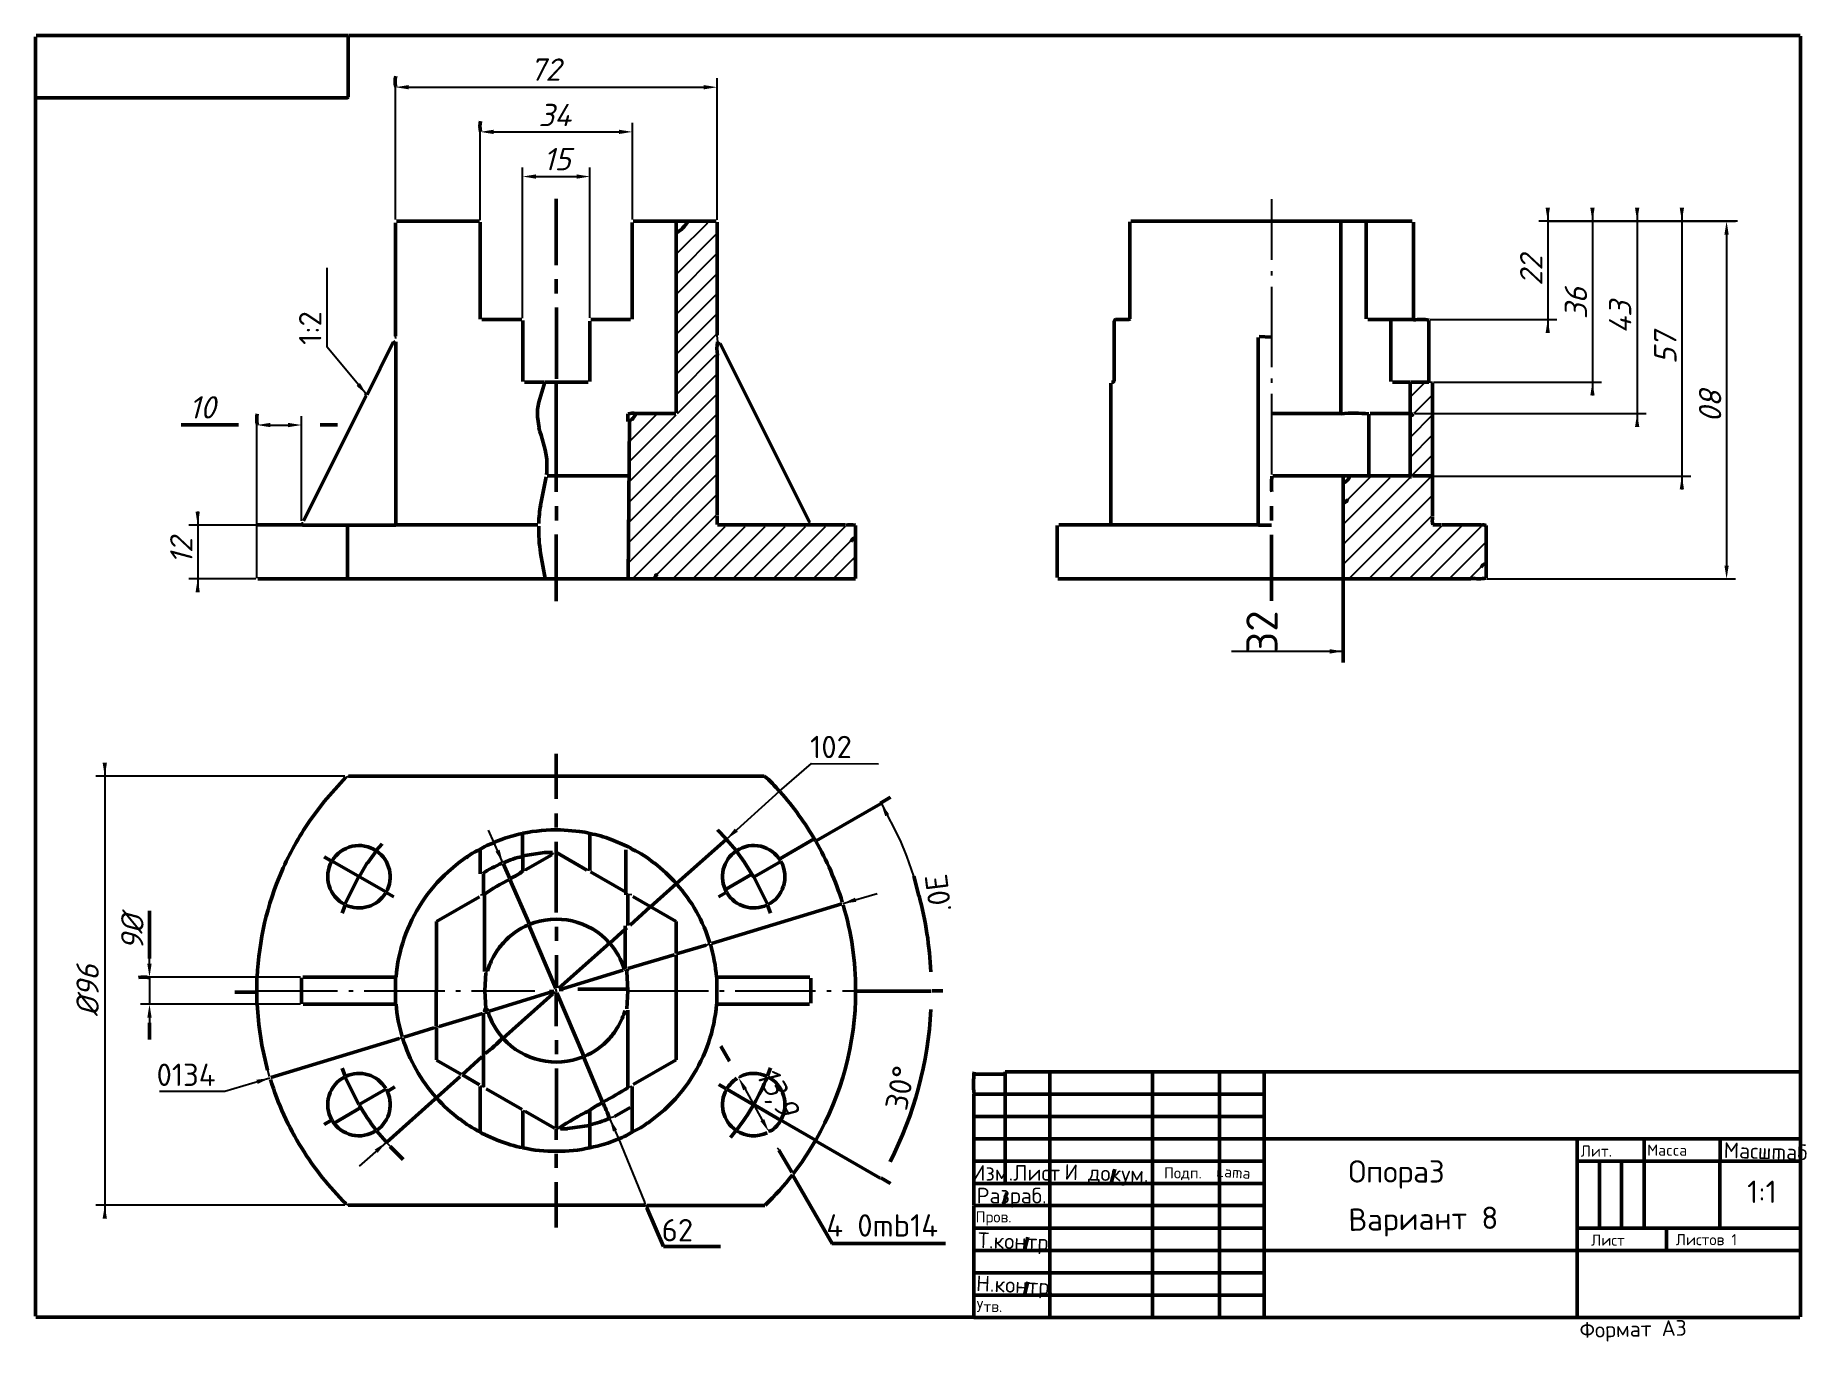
# Model space of a CAD drawing. Header units: millimetres. Extents: x 20 to 416, y 0 to 292.
import ezdxf

# ---------------------------------------------------------------- set-up
doc = ezdxf.new("R2010")
doc.units = ezdxf.units.MM
doc.linetypes.add('CENTER', pattern=[24, 18, -2.5, 1, -2.5])
for name, color, linetype, lineweight in [('AXIS', 1, 'CENTER', 25), ('DIMS', 4, 'Continuous', 25), ('MAIN', 7, 'Continuous', 50), ('TEXT', 7, 'Continuous', 25), ('THIN', 3, 'Continuous', 25)]:
    doc.layers.add(name, color=color, linetype=linetype, lineweight=lineweight)
doc.styles.add('ESKD', font='isocpeur.ttf', dxfattribs={"oblique": 15})
doc.dimstyles.new('ESKD', dxfattribs={"dimtxt": 5, "dimasz": 3, "dimexe": 2, "dimexo": 0, "dimgap": 1, "dimtad": 1, "dimtxsty": 'ESKD', "dimcen": 2.5, "dimclrd": 256, "dimclre": 256, "dimclrt": 256, "dimadec": 0, "dimazin": 3, "dimtfac": 1, "dimtmove": 0, "dimatfit": 3, "dimlwd": 25, "dimlwe": 25})

# ---------------------------------------------------------------- blocks, each defined once
blk = doc.blocks.new('_CLOSEDFILLED')
at = {"color": 0, "linetype": 'BYBLOCK'}
blk.add_solid([(-1, 0.16), (0, 0), (-1, -0.16)], dxfattribs=at)
blk = doc.blocks.new('*D4')
at = {"lineweight": 25}
for p, q in [((177.34, 58.71), (179.09, 59.69)), ((178.81, 56.1), (182.66, 49.2)), ((184.13, 46.58), (185.87, 47.56))]:
    blk.add_line(p, q, dxfattribs=at)
at = {"layer": 'Defpoints'}
for p in [(177.34, 58.71), (177.34, 58.71), (184.13, 46.58)]:
    blk.add_point(p, dxfattribs=at)
at = {"layer": 'DIMS', "xscale": 3, "yscale": 3}
for p, rotation in [((177.34, 58.71), 119.22953987671815), ((184.13, 46.58), -60.77046012328185)]:
    blk.add_blockref('_CLOSEDFILLED', p, dxfattribs=dict(at, rotation=rotation))
at = {"layer": 'DIMS', "insert": (185.53, 55.33), "char_height": 5, "attachment_point": 5, "rotation": 299.2295, "style": 'ESKD'}
blk.add_mtext('13,9', dxfattribs=at)

msp = doc.modelspace()

# ---------------------------------------------------------------- hatches: boundary and pattern name
at = {"layer": 'THIN'}
h = msp.add_hatch(dxfattribs=at)
h.set_pattern_fill('ANSI31', scale=0.999978)
h.set_pattern_definition([(45, (-1.6315, 1.6315), (-2.245014, 2.245014), [])])
h.paths.add_polyline_path([(166.045, 250.079), (163.704, 247.738), (163.704, 207.349), (163.406, 207.051), (154.511, 207.094), (152.851, 205.477), (152.851, 170.663), (158.342, 170.663), (158.597, 170.876), (158.639, 170.663), (203.242, 170.663), (203.285, 179.388), (203.072, 179.43), (203.285, 179.643), (203.285, 182.111), (174.344, 182.069), (172.557, 182.111), (172.301, 182.324), (172.301, 250.036)])
h = msp.add_hatch(dxfattribs=at)
h.set_pattern_fill('ANSI31', scale=0.999978)
h.set_pattern_definition([(45, (-0.0556, 0.0556), (-2.245014, 2.245014), [])])
h.paths.add_polyline_path([(328.497, 207.307), (327.943, 206.796), (327.901, 193.262), (327.688, 193.049), (314.239, 193.092), (312.92, 191.73), (312.92, 187.516), (313.132, 187.474), (312.92, 187.261), (312.92, 170.705), (344.372, 170.663), (344.372, 173.642), (344.159, 173.685), (344.372, 173.94), (344.372, 182.111), (332.582, 182.111), (332.37, 182.367), (332.37, 192.879), (332.582, 193.092), (332.582, 193.475), (332.37, 193.602), (332.37, 207.264)])
h.paths.add_polyline_path([(332.37, 214.074), (327.943, 214.074), (327.986, 207.434), (332.37, 207.477)])

# ---------------------------------------------------------------- linework, layer by layer
at = {"layer": 'AXIS'}
for p, q in [((296.652, 193.73), (296.652, 255.356)), ((69.604, 78.165), (131.784, 78.165)), ((152.596, 78.162), (203.498, 78.162))]:
    msp.add_line(p, q, dxfattribs=at)
at = {"layer": 'MAIN'}
for p, q in [((20, 277.998), (20, 291.66)), ((20.192, 291.991), (89.947, 291.991)), ((89.99, 278.211), (89.99, 291.957)), ((414.894, 291.983), (90.033, 291.983)), ((414.979, 5.192), (414.979, 291.83)), ((20, 5.319), (20, 277.998)), ((20.021, 277.998), (89.607, 277.998)), ((136.551, 240.546), (136.551, 255.399)), ((100.547, 224.671), (100.547, 250.036)), ((100.8, 250.399), (119.356, 250.399)), ((119.527, 228.501), (119.527, 250.207)), ((153.541, 228.501), (153.541, 250.079)), ((153.745, 250.399), (172.344, 250.399)), ((163.406, 207.519), (163.406, 250.356)), ((172.555, 224.926), (172.555, 250.164)), ((264.929, 228.586), (264.929, 250.249)), ((265.167, 250.399), (328.114, 250.399)), ((312.154, 207.42), (312.154, 250.356)), ((317.827, 228.544), (317.827, 250.356)), ((328.369, 228.432), (328.369, 250.207)), ((136.551, 234.247), (136.551, 237.396)), ((136.572, 215.138), (136.572, 231.055)), ((119.91, 228.389), (128.847, 228.389)), ((129.042, 214.542), (129.042, 228.161)), ((144.056, 214.499), (144.056, 228.033)), ((144.297, 228.389), (153.149, 228.389)), ((261.422, 214.584), (261.422, 228.033)), ((261.72, 228.389), (264.486, 228.389)), ((318.197, 228.389), (328.326, 228.389)), ((323.313, 214.542), (323.313, 228.347)), ((331.859, 214.454), (331.859, 228.203)), ((94.246, 211.563), (100.043, 223.309)), ((100.673, 182.448), (100.673, 223.437)), ((193.232, 183.048), (173.229, 223.054)), ((293.64, 182.448), (293.64, 224.373)), ((296.491, 224.416), (293.853, 224.586)), ((172.555, 184.495), (172.555, 220.33)), ((133.955, 214.411), (129.443, 214.411)), ((132.627, 209.903), (133.997, 214.369)), ((134.04, 214.411), (143.701, 214.411)), ((136.551, 189.815), (136.551, 214.369)), ((260.656, 182.448), (260.656, 214.116)), ((327.603, 214.411), (323.687, 214.411)), ((327.645, 193.517), (327.645, 214.369)), ((327.688, 214.411), (331.816, 214.411)), ((332.625, 184.282), (332.625, 214.244)), ((80.022, 183.303), (94.033, 211.307)), ((132.712, 204.157), (132.337, 206.626)), ((152.587, 205.604), (152.587, 207.299)), ((154.426, 207.378), (163.278, 207.378)), ((296.704, 207.357), (312.111, 207.357)), ((318.41, 193.418), (318.41, 207.221)), ((327.603, 207.378), (318.665, 207.378)), ((52.58, 204.796), (65.433, 204.796)), ((87.607, 204.796), (83.733, 204.796)), ((152.666, 170.404), (152.962, 205.516)), ((133.061, 186.878), (134.287, 193.177)), ((134.55, 193.375), (152.511, 193.375)), ((296.875, 193.375), (327.518, 193.375)), ((312.627, 151.596), (312.627, 193.333)), ((332.37, 193.375), (328.156, 193.375)), ((136.572, 183.388), (136.572, 186.623)), ((296.64, 183.431), (296.64, 186.623)), ((69.689, 182.405), (79.69, 182.405)), ((89.82, 182.384), (79.776, 182.384)), ((89.82, 182.384), (100.63, 182.384)), ((89.82, 170.404), (89.82, 182.363)), ((100.715, 182.405), (132.465, 182.405)), ((172.584, 182.494), (172.584, 184.41)), ((174.218, 182.448), (172.615, 182.448)), ((174.302, 182.405), (201.157, 182.405)), ((248.994, 182.405), (293.597, 182.405)), ((296.619, 182.384), (293.682, 182.384)), ((334.541, 182.431), (332.718, 182.431)), ((334.625, 182.405), (343.52, 182.405)), ((136.551, 165.385), (136.551, 180.239)), ((203.528, 179.558), (203.528, 182.316)), ((203.54, 175.046), (203.54, 179.473)), ((248.684, 170.663), (248.684, 182.282)), ((296.599, 170.405), (296.599, 180.196)), ((344.623, 178.324), (344.623, 182.282)), ((134.082, 170.404), (133.018, 176.11)), ((203.515, 170.413), (203.515, 174.962)), ((344.627, 170.535), (344.627, 178.238)), ((69.774, 170.359), (198.859, 170.359)), ((198.944, 170.387), (203.489, 170.387)), ((296.577, 170.366), (248.824, 170.366)), ((296.64, 165.428), (296.64, 170.365)), ((296.662, 170.359), (341.222, 170.359)), ((136.551, 121.081), (136.551, 131.168)), ((84.627, 120.485), (89.479, 125.933)), ((90.033, 126.157), (183.069, 126.157)), ((81.333, 116.102), (84.627, 120.485)), ((194.685, 111.68), (209.118, 120.013)), ((209.106, 120.149), (211.369, 121.456)), ((136.551, 114.655), (136.551, 117.847)), ((96.289, 109.505), (97.566, 111.037)), ((129.033, 108.356), (129.033, 113.25)), ((136.551, 95.673), (136.551, 111.505)), ((141.786, 113.803), (137.487, 114.186)), ((144.068, 105.078), (144.068, 113.293)), ((152.383, 110.518), (148.808, 112.033)), ((163.48, 102.155), (174.543, 112.031)), ((174.6, 112.185), (172.641, 114.145)), ((176.813, 109.547), (174.685, 112.016)), ((186.577, 107.708), (194.245, 112.135)), ((86.255, 107.181), (84.618, 108.126)), ((98.439, 100.254), (86.429, 107.188)), ((94.314, 106.738), (96.246, 109.42)), ((114.632, 106.704), (116.335, 107.947)), ((119.505, 104.355), (119.505, 109.633)), ((129.054, 105.079), (129.054, 108.101)), ((129.076, 108.313), (133.912, 109.079)), ((129.701, 105.193), (135.569, 108.581)), ((133.911, 109.122), (135.743, 109.122)), ((143.379, 105.174), (136.617, 109.078)), ((152.111, 99.6), (152.111, 109.687)), ((178.617, 107.036), (176.855, 109.42)), ((180.728, 103.674), (178.617, 107.036)), ((180.807, 103.611), (186.788, 107.064)), ((89.267, 97.503), (92.331, 103.589)), ((92.473, 103.682), (94.257, 106.773)), ((112.334, 104.781), (114.632, 106.704)), ((120.293, 99.588), (120.293, 104.27)), ((126.166, 103.249), (124.676, 106.611)), ((130.535, 93.083), (126.194, 103.085)), ((152.13, 100.179), (144.21, 104.752)), ((174.42, 100.843), (180.317, 104.248)), ((183.835, 97.503), (180.771, 103.632)), ((217.72, 99.406), (216.539, 103.814)), ((100.213, 99.177), (98.494, 100.17)), ((109.757, 93.655), (119.371, 99.206)), ((120.527, 82.48), (120.527, 99.716)), ((152.575, 92.779), (152.575, 99.674)), ((163.373, 93.647), (153.687, 99.239)), ((157.746, 96.992), (163.406, 102.1)), ((172.889, 99.177), (174.608, 100.17)), ((45.493, 85.331), (45.493, 96.014)), ((88.628, 95.545), (89.352, 97.333)), ((153.064, 92.864), (157.533, 96.95)), ((171.324, 88.755), (200.435, 97.625)), ((184.516, 95.503), (183.792, 97.29)), ((109.734, 78.224), (109.734, 93.63)), ((136.423, 78.649), (130.38, 92.864)), ((136.572, 89.332), (136.572, 92.481)), ((148.553, 88.821), (152, 91.928)), ((151.97, 83.166), (151.97, 92.699)), ((163.385, 86.48), (163.385, 93.63)), ((137.144, 78.695), (148.465, 88.824)), ((163.449, 86.438), (170.131, 88.378)), ((136.596, 78.819), (136.596, 86.14)), ((152.596, 83.118), (162.938, 86.199)), ((163.406, 78.224), (163.406, 86.182)), ((69.58, 78.223), (69.58, 81.155)), ((79.566, 75.249), (79.566, 81.033)), ((79.818, 81.198), (100.63, 81.198)), ((100.609, 78.222), (100.609, 81.157)), ((120.548, 78.224), (120.761, 82.182)), ((137.219, 78.35), (151.562, 82.742)), ((152.553, 78.224), (152.341, 82.48)), ((172.512, 81.198), (193.326, 81.198)), ((172.512, 78.223), (172.512, 81.156)), ((193.539, 75.372), (193.539, 80.99)), ((64.627, 77.799), (69.522, 77.799)), ((69.58, 75.164), (69.58, 78.139)), ((100.609, 75.163), (100.609, 78.14)), ((109.695, 70.137), (109.695, 78.139)), ((120.761, 74.18), (120.548, 78.139)), ((121.57, 73.61), (135.997, 78.053)), ((124.69, 67.526), (135.798, 77.443)), ((136.548, 70.223), (136.548, 77.713)), ((142.722, 63.498), (136.678, 77.713)), ((141.357, 78.493), (152.508, 78.493)), ((152.341, 74.095), (152.553, 78.139)), ((163.385, 62.689), (163.385, 78.139)), ((172.512, 75.164), (172.512, 78.139)), ((220.436, 78.055), (203.583, 78.055)), ((223.033, 78.16), (220.649, 78.16)), ((69.987, 70.563), (69.646, 75.117)), ((79.946, 75.122), (100.63, 75.122)), ((110.347, 70.121), (120.05, 73.092)), ((120.293, 56.646), (120.293, 73.116)), ((152.575, 56.603), (152.575, 73.797)), ((172.512, 75.122), (193.198, 75.122)), ((45.493, 67.201), (45.493, 70.989)), ((70.668, 65.966), (69.987, 70.563)), ((72.717, 58.712), (101.393, 67.449)), ((102.462, 67.774), (109.143, 69.81)), ((109.729, 62.689), (109.729, 69.797)), ((71.97, 60.349), (70.668, 65.966)), ((136.572, 63.923), (136.572, 67.073)), ((175.323, 62.392), (173.407, 65.711)), ((89.352, 59.029), (88.628, 60.817)), ((115.339, 59.413), (109.738, 62.646)), ((115.569, 59.37), (119.91, 63.328)), ((136.612, 47.368), (136.612, 60.732)), ((146.92, 53.241), (142.675, 63.326)), ((153.776, 57.126), (163.376, 62.669)), ((183.792, 59.072), (184.516, 60.859)), ((236.993, 35.068), (236.993, 59.966)), ((237.035, 60.008), (414.936, 60.008)), ((246.994, 5.064), (246.994, 59.966)), ((269.977, 35.068), (269.977, 59.966)), ((285, 5.064), (285, 59.966)), ((295.002, 5.064), (295.002, 59.966)), ((92.373, 52.688), (89.267, 58.859)), ((92.442, 52.716), (98.391, 56.15)), ((98.64, 44.244), (115.04, 58.917)), ((98.827, 55.701), (100.466, 56.646)), ((119.368, 57.108), (115.557, 59.308)), ((119.527, 46.73), (119.527, 56.731)), ((128.932, 51.563), (120.847, 56.23)), ((153.554, 52.05), (153.554, 56.731)), ((174.613, 56.159), (172.926, 57.133)), ((180.477, 52.791), (174.698, 56.127)), ((230.101, 59.449), (236.953, 59.449)), ((86.826, 48.54), (92.793, 51.985)), ((149.558, 49.969), (153.081, 52.003)), ((153.575, 46.687), (153.575, 51.964)), ((186.718, 49.211), (181.022, 52.5)), ((229.975, 45.07), (229.975, 54.986)), ((230.013, 55.029), (294.959, 55.029)), ((84.58, 48.184), (86.249, 49.148)), ((129.054, 43.112), (129.054, 51.241)), ((136.124, 47.409), (129.697, 51.12)), ((139.104, 47.283), (144.026, 48.006)), ((144.09, 48.219), (144.09, 51.241)), ((144.09, 43.069), (144.09, 47.964)), ((157.022, 48.543), (160.767, 51.496)), ((194.546, 44.693), (186.828, 49.149)), ((230.013, 50.007), (294.959, 50.007)), ((98.459, 44.304), (96.331, 46.815)), ((123.74, 44.542), (120.633, 45.887)), ((136.551, 44.814), (136.551, 47.24)), ((137.486, 47.24), (139.105, 47.24)), ((175.536, 45.325), (176.77, 46.815)), ((209.059, 36.163), (194.576, 44.525)), ((229.991, 40.005), (229.991, 44.985)), ((230.013, 45.015), (294.959, 45.015)), ((365.013, 45.006), (295.044, 45.006)), ((364.999, 25.024), (364.999, 44.985)), ((365.013, 45.015), (397.018, 45.015)), ((379.994, 25.067), (379.994, 44.985)), ((396.997, 40.048), (396.997, 44.985)), ((397.018, 45.006), (414.936, 45.006)), ((102.269, 40.409), (99.417, 43.261)), ((136.551, 38.473), (136.551, 41.665)), ((189.241, 37.556), (186.388, 42.497)), ((229.975, 35.026), (229.975, 40.005)), ((230.013, 40.005), (294.959, 40.005)), ((365.013, 40.005), (414.936, 40.005)), ((369.993, 25.067), (369.993, 39.963)), ((374.972, 25.067), (374.972, 39.963)), ((396.976, 25.067), (396.976, 39.963)), ((198.261, 21.592), (189.412, 36.918)), ((211.362, 34.967), (209.168, 36.234)), ((260.727, 35.06), (261.564, 38.183)), ((136.545, 30.205), (136.545, 35.324)), ((229.991, 30.046), (229.991, 34.983)), ((230.055, 35.026), (294.959, 35.026)), ((236.586, 30.053), (237.381, 33.02)), ((269.998, 30.046), (269.998, 34.983)), ((136.508, 30.162), (89.99, 30.162)), ((136.551, 25.152), (136.551, 30.12)), ((136.593, 30.162), (156.426, 30.162)), ((156.809, 30.056), (183.239, 30.056)), ((160.555, 20.887), (156.86, 29.578)), ((229.975, 5.064), (229.975, 29.961)), ((230.013, 30.056), (294.959, 30.056)), ((269.977, 5.064), (269.977, 29.961)), ((230.013, 25.024), (294.959, 25.024)), ((364.992, 20.045), (364.992, 24.982)), ((365.056, 25.024), (379.952, 25.024)), ((385.017, 25.003), (380.037, 25.003)), ((384.995, 20.045), (384.995, 24.982)), ((385.016, 25.003), (396.933, 25.003)), ((397.018, 25.024), (414.936, 25.024)), ((173.323, 20.87), (160.555, 20.87)), ((223.671, 21.551), (198.22, 21.551)), ((230.013, 20.002), (414.936, 20.002)), ((241.31, 20.051), (242.105, 23.018)), ((364.999, 5.064), (364.999, 19.96)), ((230.013, 15.023), (294.959, 15.023)), ((241.31, 10.05), (242.105, 13.017)), ((230.013, 10.001), (294.959, 10.001)), ((229.928, 5.047), (20.072, 5.047)), ((230.013, 5.028), (414.851, 5.028))]:
    msp.add_line(p, q, dxfattribs=at)
for centre, radius, start, end in [((106.103, 281.686), 5.6, 168.17743, 192.65964), ((89.705, 278.319), 0.313, 252.97866, 339.14305), ((125.085, 271.685), 5.6, 168.17743, 192.65964), ((159.734, 254.049), 7.298, 300.82179, 329.17741), ((261.743, 228.06), 0.315, 94.29168, 184.74033), ((264.614, 228.715), 0.334, 249.53798, 336.67513), ((330.052, 215.805), 12.605, 81.7352, 97.43519), ((182.085, 221.821), 9.564, 170.49921, 188.39302), ((260.991, 214.911), 0.561, 250.16604, 322.81918), ((76.092, 206.123), 6.568, 169.72792, 191.71141), ((145.309, 207.115), 12.976, 167.60083, 182.1585), ((151.054, 208.898), 3.715, 294.809, 335.0528), ((153.577, 202.784), 4.631, 80.33238, 101.69473), ((315.206, 166.361), 41.068, 85.52076, 94.19506), ((327.749, 207.449), 0.585, 264.04671, 344.85377), ((91.182, 189.633), 43.923, 10.39894, 19.27619), ((116.801, 195.682), 17.677, 353.39177, 6.10053), ((311.035, 191.493), 14.448, 172.60638, 186.66015), ((311.933, 194.128), 2.383, 288.16258, 340.62815), ((327.225, 193.169), 0.376, 310.83886, 37.03461), ((159.906, 181.877), 27.289, 169.44805, 178.25703), ((312.425, 188.762), 1.417, 279.87223, 335.69954), ((202.304, 174.702), 7.732, 80.96554, 97.84689), ((337.375, 183.413), 4.773, 170.62854, 191.55935), ((344.039, 181.03), 1.404, 65.14184, 107.42991), ((166.596, 181.402), 33.965, 178.73186, 188.95572), ((203.767, 178.179), 1.385, 101.38289, 156.84394), ((159.761, 170.227), 1.29, 112.90133, 169.88298), ((342.91, 186.693), 16.313, 264.38084, 276.05121), ((344.955, 172.25), 1.589, 103.69042, 156.25429), ((170.904, 110.828), 19.638, 37.27053, 51.54474), ((136.28, 78.034), 67.307, 30.04441, 41.56746), ((134.9, 79.084), 65.104, 145.35349, 156.5931), ((125.961, 100.391), 11.399, 107.17795, 124.60058), ((135.223, 82.128), 31.825, 101.2611, 113.08683), ((136.878, 75.524), 38.664, 89.09779, 101.68208), ((141.263, 104.636), 9.146, 71.95405, 86.74015), ((140.225, 90.629), 23.027, 68.14839, 80.33628), ((136.566, 78.174), 66.998, 17.22453, 29.94587), ((92.38, 103.671), 6.967, 150.64854, 242.90082), ((92.418, 103.69), 6.971, 56.34935, 149.64042), ((92.391, 103.652), 7.003, 330.42572, 55.65623), ((123.177, 99.882), 10.519, 110.66133, 130.31087), ((132.835, 89.189), 19.384, 101.38657, 114.59816), ((151.813, 108.108), 2.432, 43.17045, 76.6982), ((145.129, 91.112), 20.508, 49.5285, 65.47702), ((180.698, 103.662), 6.95, 124.00885, 209.3931), ((180.743, 103.69), 6.97, 30.43283, 123.28792), ((180.585, 103.667), 7.135, 342.02935, 28.84838), ((135.859, 78.326), 66.286, 156.32076, 177.51184), ((136.97, 77.76), 36.558, 132.35638, 146.60269), ((136.59, 78.196), 30.984, 113.04852, 122.29004), ((122.221, 113.368), 10.854, 291.50535, 309.55244), ((136.661, 78.373), 35.784, 41.62813, 52.45408), ((92.414, 103.696), 7.014, 244.6087, 328.89009), ((142.941, 67.568), 39.25, 115.42543, 124.91105), ((136.556, 78.166), 36.003, 17.15225, 41.66724), ((180.749, 103.687), 7.005, 210.66621, 295.27962), ((181.011, 103.449), 6.66, 295.74042, 342.6749), ((136.448, 78.149), 84.046, 2.86791, 14.65831), ((136.453, 78.192), 35.887, 146.72387, 175.18963), ((137.126, 78.259), 66.427, 359.96905, 16.71697), ((136.396, 78.513), 15.612, 112.88892, 138.32934), ((136.569, 78.226), 15.949, 41.68358, 112.45958), ((136.939, 77.787), 16.514, 137.70111, 149.9609), ((136.636, 78.214), 15.908, 17.20413, 41.55819), ((132.811, 77.442), 39.808, 5.3559, 16.21262), ((136.559, 78.189), 15.983, 150.52493, 164.11039), ((44.209, 75.314), 5.886, 77.54137, 101.24633), ((152.088, 82.931), 0.475, 301.64833, 17.21441), ((136.565, 78.15), 66.99, 330.051, 359.98975), ((134.881, 77.793), 34.28, 184.40246, 196.94759), ((121.25, 73.665), 0.719, 138.37396, 199.67586), ((120.787, 73.889), 0.532, 249.22726, 319.03185), ((120.687, 73.62), 0.504, 355.95441, 77.34267), ((136.52, 78.137), 15.941, 197.25403, 221.61359), ((137.201, 77.914), 15.311, 329.66367, 344.25163), ((136.567, 78.154), 35.984, 327.09895, 355.15976), ((136.253, 78.225), 84.242, 332.90394, 357.10205), ((136.459, 78.091), 35.867, 197.05238, 221.68464), ((108.223, 82.146), 21.877, 304.5426, 318.25946), ((136.57, 78.213), 16.023, 222.01303, 292.1749), ((136.7, 78.073), 15.841, 292.59085, 317.72516), ((136.903, 77.83), 15.526, 317.88452, 330.48575), ((92.408, 52.694), 6.962, 30.58619, 115.44356), ((180.748, 52.67), 6.985, 64.73244, 116.64691), ((256.388, 57.427), 26.453, 174.48466, 185.09593), ((137.016, 78.345), 67.482, 197.27651, 211.68428), ((92.389, 52.649), 6.974, 116.69822, 209.49219), ((92.356, 52.663), 7.037, 305.08508, 29.46499), ((126.979, 94.234), 45.598, 296.12569, 304.21488), ((136.93, 77.782), 35.478, 312.20284, 327.28377), ((180.697, 52.655), 6.95, 150.58655, 235.98333), ((180.929, 52.494), 7.225, 123.03874, 149.28909), ((141.323, 75.925), 45.743, 329.56479, 338.12815), ((180.713, 52.649), 7.012, 330.67868, 62.99886), ((132.902, 75.713), 46.588, 209.69913, 218.16035), ((136.799, 78.319), 36.252, 221.73656, 232.90086), ((152.023, 41.022), 13.067, 112.89274, 127.7634), ((130.458, 44.067), 18.801, 17.43111, 28.65257), ((138.595, 76.843), 48.576, 321.92112, 330.01814), ((92.421, 52.724), 7.043, 211.01538, 303.2039), ((127.376, 64.197), 19.282, 229.92896, 245.7393), ((166.671, 3.728), 52.707, 115.49007, 124.01635), ((139.569, 69.278), 21.607, 282.0775, 294.15276), ((148.779, 58.658), 12.998, 291.93745, 309.17805), ((183.862, 48.642), 1.946, 275.55675, 326.61626), ((182.464, 51.129), 4.711, 310.55596, 334.47409), ((120.917, 47.692), 1.764, 216.98747, 261.06826), ((133.914, 69.754), 27.173, 248.02489, 259.60273), ((138.522, 72.363), 29.871, 280.75047, 293.35793), ((146.935, 56.292), 11.802, 287.61012, 304.41937), ((180.751, 52.873), 7.187, 237.25529, 294.98379), ((143.854, 73.181), 58.176, 321.74745, 330.60957), ((137.818, 79.184), 68.611, 211.92844, 225.27052), ((136.008, 73.226), 31.017, 257.04333, 271.08013), ((137.224, 72.248), 30.036, 268.79766, 283.22966), ((142.268, 73.186), 59.443, 313.62517, 322.47063)]:
    msp.add_arc(centre, radius, start, end, dxfattribs=at)
at = {"layer": 'THIN'}
for p, q in [((170.301, 249.866), (170.429, 250.356)), ((100.043, 223.309), (100.504, 223.649)), ((100.63, 224.118), (100.547, 224.671)), ((172.727, 223.437), (172.555, 224.841)), ((173.229, 223.054), (172.769, 223.394)), ((332.625, 214.326), (331.901, 214.411)), ((94.033, 211.35), (93.778, 211.86)), ((328.326, 207.335), (327.688, 207.378)), ((79.733, 182.448), (79.776, 183.048)), ((193.368, 182.448), (193.232, 183.048)), ((312.664, 178.409), (313.175, 178.579)), ((202.944, 174.791), (203.498, 175.004)), ((89.522, 125.975), (90.033, 126.157)), ((135.572, 108.577), (135.997, 108.952)), ((129.118, 105.079), (129.699, 105.198)), ((143.956, 105.079), (143.403, 105.215)), ((119.59, 99.588), (120.506, 99.716)), ((152.596, 99.759), (152.128, 100.176)), ((153.447, 99.588), (152.638, 99.716)), ((152, 91.928), (152.511, 92.098)), ((170.131, 88.378), (170.897, 88.736)), ((120.761, 82.182), (121.187, 82.565)), ((152.298, 82.522), (151.83, 82.863)), ((135.997, 78.096), (135.019, 78.139)), ((135.785, 77.458), (136.21, 78.011)), ((136.656, 77.76), (136.446, 78.602)), ((138.125, 78.181), (137.232, 78.224)), ((101.396, 67.439), (102.035, 67.754)), ((109.142, 69.814), (109.653, 69.839)), ((109.738, 70.095), (110.334, 70.163)), ((119.91, 63.328), (120.506, 63.583)), ((72.354, 58.982), (71.986, 60.353)), ((120.506, 56.603), (119.59, 56.774)), ((152.638, 56.603), (153.511, 56.774)), ((129.699, 51.122), (129.118, 51.241)), ((148.459, 49.696), (149.54, 49.986)), ((99.429, 43.27), (98.554, 44.145)), ((136.593, 47.283), (137.189, 47.411)), ((186.423, 42.516), (186.091, 42.899)), ((89.99, 30.162), (89.522, 30.344)), ((156.86, 29.578), (156.767, 30.12))]:
    msp.add_line(p, q, dxfattribs=at)

# ---------------------------------------------------------------- texts
at = {"layer": 'TEXT', "style": 'ESKD'}
for s, height, rotation, p in [('1:2', 5, 90, (83.99, 222.715)), ('32', 7, 90, (297.983, 153.58)), ('.0E', 5, 97.15211, (225.008, 96.099)), ('30%%d', 5, 78.4432, (214.973, 51.085)), ('Масшmaб', 3.5, -1.56335, (397.769, 40.726)), ('И докум.', 3.5, -1.70335, (250.238, 35.849)), ('Lama', 2.5, -4.07015, (284.164, 36.563)), ('Вариант 8', 5, 0.80384, (313.855, 24.388)), ('Т.контр.', 3.5, -1.84054, (230.866, 20.58)), ('Н.контр.', 3.5, -2.6735, (230.443, 10.93)), ('Формат А3', 3.5, 1.28246, (365.587, 0.431))]:
    msp.add_text(s, height=height, rotation=rotation, dxfattribs=at).set_placement(p)
for s, height, p in [('102', 5, (193.362, 130.212)), ('0134', 5, (47.109, 56.835)), ('Macca', 2.5, (380.701, 41.225)), ('Опора3', 5, (313.855, 35.203)), ('Лит.', 2.5, (365.799, 41.013)), ('Изм.Лист', 3.5, (229.552, 35.635)), ('Подп.', 2.5, (272.555, 36.135)), ('Разраб.', 3.5, (230.617, 30.546)), ('1:1', 5, (403.055, 30.644)), ('4 0mb14', 5, (196.981, 23.115)), ('Пров.', 2.5, (230.404, 26.274)), ('62', 5, (160.151, 22.055)), ('Лист', 2.5, (368.141, 21.078)), ('Листов 1', 2.5, (387.088, 21.184)), ('Утв.', 2.5, (230.617, 6.233))]:
    msp.add_text(s, height=height, dxfattribs=at).set_placement(p)

# ---------------------------------------------------------------- dimensions: what is measured, and where the dimension line sits
at = {"layer": 'DIMS'}
for base, p1, p2, angle, location, text in [((100.559, 280.4), (100.557, 250.76), (172.564, 250.717), 359.99713, (134.073, 284.343), '72'), ((119.517, 270.398), (119.518, 250.632), (153.586, 250.76), 0.00425, (136.202, 274.164), '34'), ((129.025, 260.4), (129.024, 228.714), (144.099, 228.757), 359.99928, (136.734, 264.302), '15'), ((378.44, 250.405), (400.891, 250.405), (328.709, 207.349), 90.00081, (374.634, 228.865), '43'), ((358.436, 250.405), (400.891, 250.405), (332.114, 228.384), 90, (354.729, 239.363), '22'), ((388.448, 250.405), (358.374, 250.405), (332.668, 193.37), 90, (384.746, 221.973), '57'), ((368.438, 250.405), (400.891, 250.405), (332.838, 214.405), 90, (364.735, 232.046), '36'), ((398.45, 250.405), (358.374, 250.402), (344.84, 170.33), 270.00344, (394.752, 210.309), '80'), ((69.569, 204.779), (69.573, 170.535), (79.557, 183.346), 0.00556, (57.327, 208.739), '10'), ((56.314, 182.391), (69.348, 182.391), (69.348, 170.334), 90, (52.644, 176.59), '12'), ((35.523, 126.168), (89.224, 126.168), (89.224, 30.131), 89.99979, (31.675, 78.188), '%%c96'), ((45.523, 81.187), (79.35, 81.199), (79.35, 75.144), 270.01961, (41.68, 92.503), '%%c6')]:
    msp.add_linear_dim(base=base, p1=p1, p2=p2, angle=angle, location=location, text=text, dimstyle='ESKD', override={"dimlfac": 1, "dimtix": 0, "dimtofl": 1, "dimtmove": 2}, dxfattribs=at).render()
dim = msp.add_linear_dim(base=(177.34, 58.714), p1=(177.34, 58.714), p2=(184.13, 46.581), angle=299.22954, dimstyle='ESKD', override={"dimlfac": 1, "dimtix": 0, "dimtofl": 1}, dxfattribs=at)
dim.commit()
dim.dimension.update_dxf_attribs({"geometry": '*D4', "text_midpoint": (185.535, 55.333)})

# ---------------------------------------------------------------- leaders
for points in [[(94.163, 211.544), (85.317, 222.245), (85.313, 239.992)], [(312.661, 154.116), (287.682, 154.086)], [(174.632, 112.085), (186.476, 122.833), (193.666, 128.989), (208.648, 128.972)], [(209.25, 120.104), (213.491, 111.761), (214.921, 108.271), (216.496, 103.802)], [(124.625, 106.761), (122.634, 111.292), (121.415, 114.095)], [(200.672, 97.672), (208.36, 99.933)], [(72.482, 58.614), (62.369, 55.582), (47.77, 55.561)], [(148.5, 49.572), (150.468, 45.07), (156.252, 31.07), (156.469, 30.217)], [(98.505, 44.213), (92.459, 38.899)]]:
    msp.add_leader(points, dimstyle='ESKD', dxfattribs=at)

doc.saveas('drawing.dxf')
